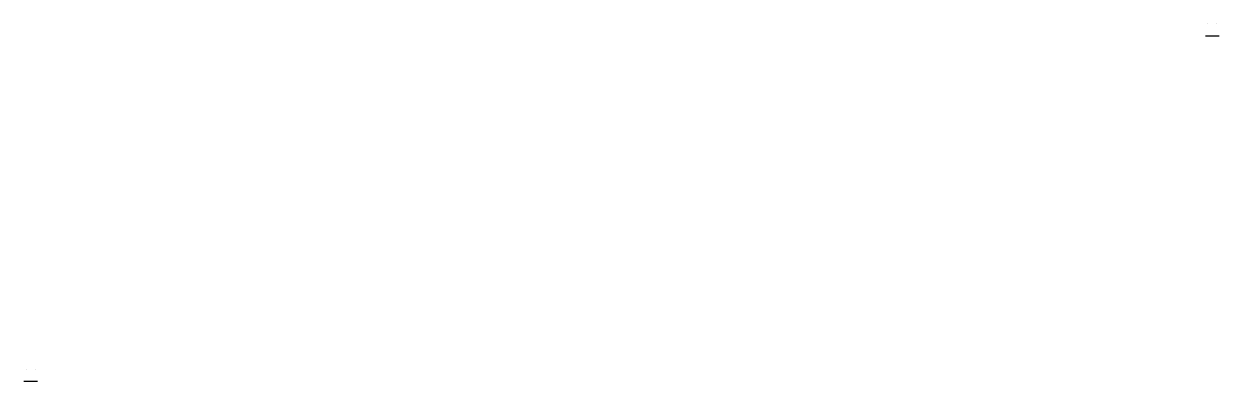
# Model space of a CAD drawing. Header units: millimetres. Extents: x -20 to 3511, y 0 to 1057.
import ezdxf

# ---------------------------------------------------------------- set-up
doc = ezdxf.new("R2010")
doc.units = ezdxf.units.MM

# ---------------------------------------------------------------- blocks, each defined once
blk = doc.blocks.new('Roller')
for p, q in [((-20, 0), (20, 0)), ((-13, 35), (-13, 35)), ((13, 35), (13, 35))]:
    blk.add_line(p, q)

msp = doc.modelspace()

# ---------------------------------------------------------------- block references
for p in [(3490.8, 1021.7), (0, 0)]:
    msp.add_blockref('Roller', p)

doc.saveas('drawing.dxf')
